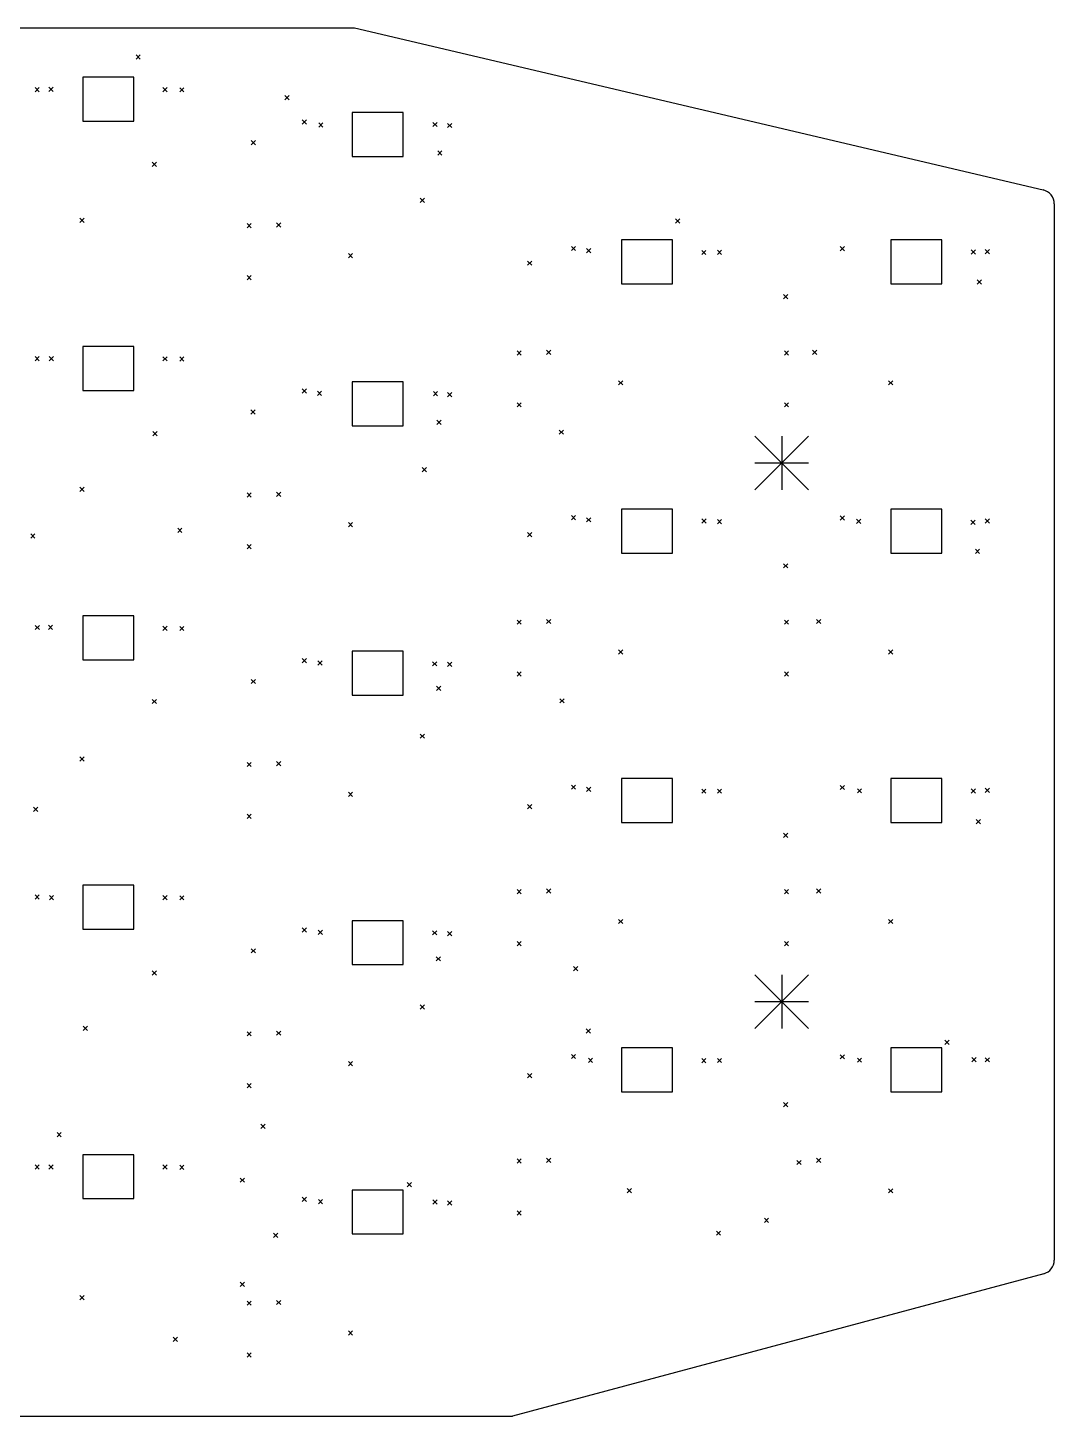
# Model space of a CAD drawing. Extents: x 80 to 226, y -171 to -35.
# Drawn here: x 152.9 to 225.6, y -133.4 to -35.2 of the extents above; entities that cross this region are included whole.
import ezdxf

# ---------------------------------------------------------------- set-up
doc = ezdxf.new("R2010")
doc.units = 0
doc.layers.add('BLACK', color=7, linetype='CONTINUOUS')

msp = doc.modelspace()

# ---------------------------------------------------------------- linework, layer by layer
at = {"layer": 'BLACK', "linetype": 'CONTINUOUS'}
for p, q in [((149.0972, -35.2491), (176.0472, -35.2491)), ((176.0472, -35.2491), (224.757209, -46.721203)), ((160.603119, -37.175), (160.903119, -37.475)), ((160.903119, -37.175), (160.603119, -37.475)), ((156.85, -38.751), (156.85, -41.851)), ((160.45, -38.751), (156.85, -38.751)), ((160.45, -41.851), (160.45, -38.751)), ((153.460002, -39.474), (153.760002, -39.774)), ((153.760002, -39.474), (153.460002, -39.774)), ((154.434227, -39.449213), (154.734227, -39.749213)), ((154.734227, -39.449213), (154.434227, -39.749213)), ((162.500012, -39.479978), (162.800012, -39.779978)), ((162.800012, -39.479978), (162.500012, -39.779978)), ((163.695008, -39.487999), (163.995008, -39.787999)), ((163.995008, -39.487999), (163.695008, -39.787999)), ((171.134045, -40.047423), (171.434045, -40.347423)), ((171.434045, -40.047423), (171.134045, -40.347423)), ((156.85, -41.851), (160.45, -41.851)), ((172.348998, -41.76), (172.648998, -42.06)), ((172.648998, -41.76), (172.348998, -42.06)), ((173.522506, -41.977494), (173.822506, -42.277494)), ((173.822506, -41.977494), (173.522506, -42.277494)), ((175.9, -41.251), (175.9, -44.351)), ((179.5, -41.251), (175.9, -41.251)), ((179.5, -44.351), (179.5, -41.251)), ((181.597788, -41.942139), (181.897788, -42.242139)), ((181.897788, -41.942139), (181.597788, -42.242139)), ((182.632, -42.014), (182.932, -42.314)), ((182.932, -42.014), (182.632, -42.314)), ((168.757, -43.23199), (169.057, -43.53199)), ((169.057, -43.23199), (168.757, -43.53199)), ((181.93912, -43.961641), (182.23912, -44.261641)), ((182.23912, -43.961641), (181.93912, -44.261641)), ((161.75, -44.75), (162.05, -45.05)), ((162.05, -44.75), (161.75, -45.05)), ((175.9, -44.351), (179.5, -44.351)), ((180.7, -47.3), (181, -47.6)), ((181, -47.3), (180.7, -47.6)), ((225.55, -47.6995), (225.55, -122.407)), ((156.624, -48.711), (156.924, -49.011)), ((156.924, -48.711), (156.624, -49.011)), ((170.542, -49.054), (170.842, -49.354)), ((170.842, -49.054), (170.542, -49.354)), ((198.76662, -48.768), (199.06662, -49.068)), ((199.06662, -48.768), (198.76662, -49.068)), ((168.456001, -49.102), (168.756001, -49.402)), ((168.756001, -49.102), (168.456001, -49.402)), ((191.398499, -50.709501), (191.698499, -51.009501)), ((191.698499, -50.709501), (191.398499, -51.009501)), ((192.472667, -50.864429), (192.772667, -51.164429)), ((192.772667, -50.864429), (192.472667, -51.164429)), ((194.95, -50.251), (194.95, -53.351)), ((198.55, -50.251), (194.95, -50.251)), ((198.55, -53.351), (198.55, -50.251)), ((200.612362, -50.993646), (200.912362, -51.293646)), ((200.912362, -50.993646), (200.612362, -51.293646)), ((201.726002, -50.987998), (202.026002, -51.287998)), ((202.026002, -50.987998), (201.726002, -51.287998)), ((210.416, -50.729998), (210.716, -51.029998)), ((210.716, -50.729998), (210.416, -51.029998)), ((214, -50.251), (214, -53.351)), ((217.6, -50.251), (214, -50.251)), ((217.6, -53.351), (217.6, -50.251)), ((219.677288, -50.962639), (219.977288, -51.262639)), ((219.977288, -50.962639), (219.677288, -51.262639)), ((220.673998, -50.94), (220.973998, -51.24)), ((220.973998, -50.94), (220.673998, -51.24)), ((175.623999, -51.211), (175.923999, -51.511)), ((175.923999, -51.211), (175.623999, -51.511)), ((188.295001, -51.75052), (188.595001, -52.05052)), ((188.595001, -51.75052), (188.295001, -52.05052)), ((168.456, -52.769), (168.756, -53.069)), ((168.756, -52.769), (168.456, -53.069)), ((194.95, -53.351), (198.55, -53.351)), ((214, -53.351), (217.6, -53.351)), ((220.102619, -53.07814), (220.402619, -53.37814)), ((220.402619, -53.07814), (220.102619, -53.37814)), ((206.406, -54.117), (206.706, -54.417)), ((206.706, -54.117), (206.406, -54.417)), ((156.850001, -57.801), (156.850001, -60.901)), ((160.450001, -57.801), (156.850001, -57.801)), ((160.450001, -60.901), (160.450001, -57.801)), ((153.460002, -58.5105), (153.760002, -58.8105)), ((153.760002, -58.5105), (153.460002, -58.8105)), ((154.462929, -58.507211), (154.762929, -58.807211)), ((154.762929, -58.507211), (154.462929, -58.807211)), ((162.500012, -58.516478), (162.800012, -58.816478)), ((162.800012, -58.516478), (162.500012, -58.816478)), ((163.695008, -58.524499), (163.995008, -58.824499)), ((163.995008, -58.524499), (163.695008, -58.824499)), ((187.556, -58.102001), (187.856, -58.402001)), ((187.856, -58.102001), (187.556, -58.402001)), ((189.641999, -58.054), (189.941999, -58.354)), ((189.941999, -58.054), (189.641999, -58.354)), ((206.4655, -58.102), (206.7655, -58.402)), ((206.7655, -58.102), (206.4655, -58.402)), ((208.45, -58.05), (208.75, -58.35)), ((208.75, -58.05), (208.45, -58.35)), ((172.348998, -60.7965), (172.648998, -61.0965)), ((172.648998, -60.7965), (172.348998, -61.0965)), ((175.9, -60.301), (175.9, -63.401)), ((179.5, -60.301), (175.9, -60.301)), ((179.5, -63.401), (179.5, -60.301)), ((194.724, -60.211001), (195.024, -60.511001)), ((195.024, -60.211001), (194.724, -60.511001)), ((213.823999, -60.211), (214.123999, -60.511)), ((214.123999, -60.211), (213.823999, -60.511)), ((156.850001, -60.901), (160.450001, -60.901)), ((173.427119, -60.955381), (173.727119, -61.255381)), ((173.727119, -60.955381), (173.427119, -61.255381)), ((181.63239, -60.97013), (181.93239, -61.27013)), ((181.93239, -60.97013), (181.63239, -61.27013)), ((182.632, -61.0505), (182.932, -61.3505)), ((182.932, -61.0505), (182.632, -61.3505)), ((187.556, -61.769), (187.856, -62.069)), ((187.856, -61.769), (187.556, -62.069)), ((206.4655, -61.769), (206.7655, -62.069)), ((206.7655, -61.769), (206.4655, -62.069)), ((168.73112, -62.26849), (169.03112, -62.56849)), ((169.03112, -62.26849), (168.73112, -62.56849)), ((161.8, -63.8), (162.1, -64.1)), ((162.1, -63.8), (161.8, -64.1)), ((175.9, -63.401), (179.5, -63.401)), ((181.87562, -63.01164), (182.17562, -63.31164)), ((182.17562, -63.01164), (181.87562, -63.31164)), ((190.53912, -63.70264), (190.83912, -64.00264)), ((190.83912, -63.70264), (190.53912, -64.00264)), ((204.375, -64.125), (208.175, -67.925)), ((208.175, -64.125), (204.375, -67.925)), ((206.275, -64.125), (206.275, -67.925)), ((180.85, -66.35), (181.15, -66.65)), ((181.15, -66.35), (180.85, -66.65)), ((204.375, -66.025), (208.175, -66.025)), ((156.624, -67.7475), (156.924, -68.0475)), ((156.924, -67.7475), (156.624, -68.0475)), ((168.456001, -68.1385), (168.756001, -68.4385)), ((168.756001, -68.1385), (168.456001, -68.4385)), ((170.542, -68.0905), (170.842, -68.3905)), ((170.842, -68.0905), (170.542, -68.3905)), ((194.95, -69.300999), (194.95, -72.400999)), ((198.55, -69.300999), (194.95, -69.300999)), ((198.55, -72.400999), (198.55, -69.300999)), ((214, -69.301), (214, -72.401)), ((217.6, -69.301), (214, -69.301)), ((217.6, -72.401), (217.6, -69.301)), ((163.55, -70.65), (163.85, -70.95)), ((163.85, -70.65), (163.55, -70.95)), ((175.624, -70.2475), (175.924, -70.5475)), ((175.924, -70.2475), (175.624, -70.5475)), ((191.398499, -69.746001), (191.698499, -70.046001)), ((191.698499, -69.746001), (191.398499, -70.046001)), ((192.472666, -69.900929), (192.772666, -70.200929)), ((192.772666, -69.900929), (192.472666, -70.200929)), ((200.627288, -69.978497), (200.927288, -70.278497)), ((200.927288, -69.978497), (200.627288, -70.278497)), ((201.726002, -70.024498), (202.026002, -70.324498)), ((202.026002, -70.024498), (201.726002, -70.324498)), ((210.416, -69.766498), (210.716, -70.066498)), ((210.716, -69.766498), (210.416, -70.066498)), ((211.571643, -70.002903), (211.871643, -70.302903)), ((211.871643, -70.002903), (211.571643, -70.302903)), ((219.65738, -70.073879), (219.95738, -70.373879)), ((219.95738, -70.073879), (219.65738, -70.373879)), ((220.673998, -69.9765), (220.973998, -70.2765)), ((220.973998, -69.9765), (220.673998, -70.2765)), ((153.15, -71.05), (153.45, -71.35)), ((153.45, -71.05), (153.15, -71.35)), ((188.295, -70.9564), (188.595, -71.2564)), ((188.595, -70.9564), (188.295, -71.2564)), ((168.456, -71.8055), (168.756, -72.1055)), ((168.756, -71.8055), (168.456, -72.1055)), ((194.95, -72.400999), (198.55, -72.400999)), ((214, -72.401), (217.6, -72.401)), ((219.97562, -72.12814), (220.27562, -72.42814)), ((220.27562, -72.12814), (219.97562, -72.42814)), ((206.406, -73.153501), (206.706, -73.453501)), ((206.706, -73.153501), (206.406, -73.453501)), ((153.467333, -77.517333), (153.767333, -77.817333)), ((153.767333, -77.517333), (153.467333, -77.817333)), ((154.399813, -77.504093), (154.699813, -77.804093)), ((154.699813, -77.504093), (154.399813, -77.804093)), ((156.85, -76.851), (156.85, -79.951)), ((160.45, -76.851), (156.85, -76.851)), ((160.45, -79.951), (160.45, -76.851)), ((187.556, -77.1385), (187.856, -77.4385)), ((187.856, -77.1385), (187.556, -77.4385)), ((189.642, -77.0905), (189.942, -77.3905)), ((189.942, -77.0905), (189.642, -77.3905)), ((206.4655, -77.1385), (206.7655, -77.4385)), ((206.7655, -77.1385), (206.4655, -77.4385)), ((208.742001, -77.0905), (209.042001, -77.3905)), ((209.042001, -77.0905), (208.742001, -77.3905)), ((162.500012, -77.579979), (162.800012, -77.879979)), ((162.800012, -77.579979), (162.500012, -77.879979)), ((163.695008, -77.587997), (163.995008, -77.887997)), ((163.995008, -77.587997), (163.695008, -77.887997)), ((175.9, -79.351001), (175.9, -82.451001)), ((179.5, -79.351001), (175.9, -79.351001)), ((179.5, -82.451001), (179.5, -79.351001)), ((194.724, -79.247501), (195.024, -79.547501)), ((195.024, -79.247501), (194.724, -79.547501)), ((213.824, -79.2475), (214.124, -79.5475)), ((214.124, -79.2475), (213.824, -79.5475)), ((156.85, -79.951), (160.45, -79.951)), ((172.348998, -79.860001), (172.648998, -80.160001)), ((172.648998, -79.860001), (172.348998, -80.160001)), ((173.464598, -80.018879), (173.764598, -80.318879)), ((173.764598, -80.018879), (173.464598, -80.318879)), ((181.577287, -80.082639), (181.877287, -80.382639)), ((181.877287, -80.082639), (181.577287, -80.382639)), ((182.632, -80.114), (182.932, -80.414)), ((182.932, -80.114), (182.632, -80.414)), ((168.757, -81.33199), (169.057, -81.63199)), ((169.057, -81.33199), (168.757, -81.63199)), ((187.555999, -80.8055), (187.855999, -81.1055)), ((187.855999, -80.8055), (187.555999, -81.1055)), ((206.4655, -80.8055), (206.7655, -81.1055)), ((206.7655, -80.8055), (206.4655, -81.1055)), ((175.9, -82.451001), (179.5, -82.451001)), ((181.85912, -81.82264), (182.15912, -82.12264)), ((182.15912, -81.82264), (181.85912, -82.12264)), ((161.75, -82.75), (162.05, -83.05)), ((162.05, -82.75), (161.75, -83.05)), ((190.58912, -82.70264), (190.88912, -83.00264)), ((190.88912, -82.70264), (190.58912, -83.00264)), ((180.7, -85.2), (181, -85.5)), ((181, -85.2), (180.7, -85.5)), ((156.624001, -86.811), (156.924001, -87.111)), ((156.924001, -86.811), (156.624001, -87.111)), ((168.456, -87.202), (168.756, -87.502)), ((168.756, -87.202), (168.456, -87.502)), ((170.542, -87.154), (170.842, -87.454)), ((170.842, -87.154), (170.542, -87.454)), ((194.95, -88.351), (194.95, -91.451)), ((198.55, -88.351), (194.95, -88.351)), ((198.55, -91.451), (198.55, -88.351)), ((214, -88.351), (214, -91.451)), ((217.6, -88.351), (214, -88.351)), ((217.6, -91.451), (217.6, -88.351)), ((175.624, -89.311), (175.924, -89.611)), ((175.924, -89.311), (175.624, -89.611)), ((191.398499, -88.809501), (191.698499, -89.109501)), ((191.698499, -88.809501), (191.398499, -89.109501)), ((192.472666, -88.964429), (192.772666, -89.264429)), ((192.772666, -88.964429), (192.472666, -89.264429)), ((200.612362, -89.093647), (200.912362, -89.393647)), ((200.912362, -89.093647), (200.612362, -89.393647)), ((201.726002, -89.087998), (202.026002, -89.387998)), ((202.026002, -89.087998), (201.726002, -89.387998)), ((210.416, -88.829998), (210.716, -89.129998)), ((210.716, -88.829998), (210.416, -89.129998)), ((211.622712, -89.066401), (211.922712, -89.366401)), ((211.922712, -89.066401), (211.622712, -89.366401)), ((219.677288, -89.07264), (219.977288, -89.37264)), ((219.977288, -89.07264), (219.677288, -89.37264)), ((220.673998, -89.04), (220.973998, -89.34)), ((220.973998, -89.04), (220.673998, -89.34)), ((188.295001, -90.18834), (188.595001, -90.48834)), ((188.595001, -90.18834), (188.295001, -90.48834)), ((153.35, -90.375), (153.65, -90.675)), ((153.65, -90.375), (153.35, -90.675)), ((168.456, -90.869), (168.756, -91.169)), ((168.756, -90.869), (168.456, -91.169)), ((220.03912, -91.24164), (220.33912, -91.54164)), ((220.33912, -91.24164), (220.03912, -91.54164)), ((194.95, -91.451), (198.55, -91.451)), ((206.406, -92.217001), (206.706, -92.517001)), ((206.706, -92.217001), (206.406, -92.517001)), ((214, -91.451), (217.6, -91.451)), ((156.85, -95.901), (156.85, -99.001)), ((160.45, -95.901), (156.85, -95.901)), ((160.45, -99.001), (160.45, -95.901)), ((187.556, -96.202001), (187.856, -96.502001)), ((187.856, -96.202001), (187.556, -96.502001)), ((189.641999, -96.154), (189.941999, -96.454)), ((189.941999, -96.154), (189.641999, -96.454)), ((206.4655, -96.202), (206.7655, -96.502)), ((206.7655, -96.202), (206.4655, -96.502)), ((208.742, -96.154), (209.042, -96.454)), ((209.042, -96.154), (208.742, -96.454)), ((153.460002, -96.574664), (153.760002, -96.874664)), ((153.760002, -96.574664), (153.460002, -96.874664)), ((154.472712, -96.620711), (154.772712, -96.920711)), ((154.772712, -96.620711), (154.472712, -96.920711)), ((162.500012, -96.629979), (162.800012, -96.929979)), ((162.800012, -96.629979), (162.500012, -96.929979)), ((163.695008, -96.637997), (163.995008, -96.937997)), ((163.995008, -96.637997), (163.695008, -96.937997)), ((156.85, -99.001), (160.45, -99.001)), ((172.348997, -98.91), (172.648997, -99.21)), ((172.648997, -98.91), (172.348997, -99.21)), ((173.488452, -99.06888), (173.788452, -99.36888)), ((173.788452, -99.06888), (173.488452, -99.36888)), ((175.9, -98.401001), (175.9, -101.501001)), ((179.5, -98.401001), (175.9, -98.401001)), ((179.5, -101.501001), (179.5, -98.401001)), ((181.57912, -99.11264), (181.87912, -99.41264)), ((181.87912, -99.11264), (181.57912, -99.41264)), ((182.632, -99.164), (182.932, -99.464)), ((182.932, -99.164), (182.632, -99.464)), ((194.724, -98.310999), (195.024, -98.610999)), ((195.024, -98.310999), (194.724, -98.610999)), ((213.824001, -98.311), (214.124001, -98.611)), ((214.124001, -98.311), (213.824001, -98.611)), ((187.556, -99.869), (187.856, -100.169)), ((187.856, -99.869), (187.556, -100.169)), ((206.4655, -99.869), (206.7655, -100.169)), ((206.7655, -99.869), (206.4655, -100.169)), ((168.757, -100.38199), (169.057, -100.68199)), ((169.057, -100.38199), (168.757, -100.68199)), ((181.82912, -100.95264), (182.12912, -101.25264)), ((182.12912, -100.95264), (181.82912, -101.25264)), ((161.75, -101.95), (162.05, -102.25)), ((162.05, -101.95), (161.75, -102.25)), ((175.9, -101.501001), (179.5, -101.501001)), ((191.55, -101.65), (191.85, -101.95)), ((191.85, -101.65), (191.55, -101.95)), ((204.375, -102.225), (208.175, -106.025)), ((208.175, -102.225), (204.375, -106.025)), ((206.275, -102.225), (206.275, -106.025)), ((180.7, -104.35), (181, -104.65)), ((181, -104.35), (180.7, -104.65)), ((204.375, -104.125), (208.175, -104.125)), ((156.87363, -105.861), (157.17363, -106.161)), ((157.17363, -105.861), (156.87363, -106.161)), ((192.45, -106.05), (192.75, -106.35)), ((192.75, -106.05), (192.45, -106.35)), ((168.456, -106.252), (168.756, -106.552)), ((168.756, -106.252), (168.456, -106.552)), ((170.542, -106.204), (170.842, -106.504)), ((170.842, -106.204), (170.542, -106.504)), ((217.816619, -106.86264), (218.116619, -107.16264)), ((218.116619, -106.86264), (217.816619, -107.16264)), ((191.398499, -107.859501), (191.698499, -108.159501)), ((191.698499, -107.859501), (191.398499, -108.159501)), ((194.95, -107.401), (194.95, -110.501)), ((198.55, -107.401), (194.95, -107.401)), ((198.55, -110.501), (198.55, -107.401)), ((210.416, -107.879998), (210.716, -108.179998)), ((210.716, -107.879998), (210.416, -108.179998)), ((214, -107.401), (214, -110.501)), ((217.6, -107.401), (214, -107.401)), ((217.6, -110.501), (217.6, -107.401)), ((175.624, -108.361001), (175.924, -108.661001)), ((175.924, -108.361001), (175.624, -108.661001)), ((192.599998, -108.13264), (192.899998, -108.43264)), ((192.899998, -108.13264), (192.599998, -108.43264)), ((200.612362, -108.143647), (200.912362, -108.443647)), ((200.912362, -108.143647), (200.612362, -108.443647)), ((201.726002, -108.137998), (202.026002, -108.437998)), ((202.026002, -108.137998), (201.726002, -108.437998)), ((211.622711, -108.116401), (211.922711, -108.416401)), ((211.922711, -108.116401), (211.622711, -108.416401)), ((219.717788, -108.072639), (220.017788, -108.372639)), ((220.017788, -108.072639), (219.717788, -108.372639)), ((220.673998, -108.09), (220.973998, -108.39)), ((220.973998, -108.09), (220.673998, -108.39)), ((168.456, -109.919), (168.756, -110.219)), ((168.756, -109.919), (168.456, -110.219)), ((188.295, -109.20532), (188.595, -109.50532)), ((188.595, -109.20532), (188.295, -109.50532)), ((194.95, -110.501), (198.55, -110.501)), ((214, -110.501), (217.6, -110.501)), ((206.406001, -111.267), (206.706001, -111.567)), ((206.706001, -111.267), (206.406001, -111.567)), ((169.42962, -112.79564), (169.72962, -113.09564)), ((169.72962, -112.79564), (169.42962, -113.09564)), ((155.01512, -113.38415), (155.31512, -113.68415)), ((155.31512, -113.38415), (155.01512, -113.68415)), ((153.460002, -115.674), (153.760002, -115.974)), ((153.760002, -115.674), (153.460002, -115.974)), ((154.434813, -115.6698), (154.734813, -115.9698)), ((154.734813, -115.6698), (154.434813, -115.9698)), ((156.85, -114.951), (156.85, -118.051)), ((160.45, -114.951), (156.85, -114.951)), ((160.45, -118.051), (160.45, -114.951)), ((162.500002, -115.679976), (162.800002, -115.979976)), ((162.800002, -115.679976), (162.500002, -115.979976)), ((163.695008, -115.687998), (163.995008, -115.987998)), ((163.995008, -115.687998), (163.695008, -115.987998)), ((187.555999, -115.252), (187.855999, -115.552)), ((187.855999, -115.252), (187.555999, -115.552)), ((189.641999, -115.204), (189.941999, -115.504)), ((189.941999, -115.204), (189.641999, -115.504)), ((207.345, -115.355), (207.645, -115.655)), ((207.645, -115.355), (207.345, -115.655)), ((208.742, -115.204), (209.042, -115.504)), ((209.042, -115.204), (208.742, -115.504)), ((167.96912, -116.60564), (168.26912, -116.90564)), ((168.26912, -116.60564), (167.96912, -116.90564)), ((175.9, -117.450999), (175.9, -120.550999)), ((179.5, -117.450999), (175.9, -117.450999)), ((179.5, -120.550999), (179.5, -117.450999)), ((179.78012, -116.92314), (180.08012, -117.22314)), ((180.08012, -116.92314), (179.78012, -117.22314)), ((195.35, -117.35), (195.65, -117.65)), ((195.65, -117.35), (195.35, -117.65)), ((213.824, -117.361), (214.124, -117.661)), ((214.124, -117.361), (213.824, -117.661)), ((156.85, -118.051), (160.45, -118.051)), ((172.348997, -117.96), (172.648997, -118.26)), ((172.648997, -117.96), (172.348997, -118.26)), ((173.498451, -118.11888), (173.798451, -118.41888)), ((173.798451, -118.11888), (173.498451, -118.41888)), ((181.596671, -118.143755), (181.896671, -118.443755)), ((181.896671, -118.143755), (181.596671, -118.443755)), ((182.632, -118.214001), (182.932, -118.514001)), ((182.932, -118.214001), (182.632, -118.514001)), ((187.556, -118.919001), (187.856, -119.219001)), ((187.856, -118.919001), (187.556, -119.219001)), ((205.05, -119.45), (205.35, -119.75)), ((205.35, -119.45), (205.05, -119.75)), ((170.335, -120.504999), (170.635, -120.804999)), ((170.635, -120.504999), (170.335, -120.804999)), ((175.9, -120.550999), (179.5, -120.550999)), ((201.65, -120.35), (201.95, -120.65)), ((201.95, -120.35), (201.65, -120.65)), ((224.80938, -123.372775), (187.225, -133.4495)), ((167.96912, -123.97164), (168.26912, -124.27164)), ((168.26912, -123.97164), (167.96912, -124.27164)), ((156.624, -124.911), (156.924, -125.211)), ((156.924, -124.911), (156.624, -125.211)), ((168.456, -125.302), (168.756, -125.602)), ((168.756, -125.302), (168.456, -125.602)), ((170.542, -125.254), (170.842, -125.554)), ((170.842, -125.254), (170.542, -125.554)), ((175.624, -127.411001), (175.924, -127.711001)), ((175.924, -127.411001), (175.624, -127.711001)), ((163.23912, -127.85264), (163.53912, -128.15264)), ((163.53912, -127.85264), (163.23912, -128.15264)), ((168.456, -128.969), (168.756, -129.269)), ((168.756, -128.969), (168.456, -129.269)), ((138.251328, -133.4495), (187.225, -133.4495))]:
    msp.add_line(p, q, dxfattribs=at)
at = {"layer": 'BLACK'}
for centre, radius, start, end in [((224.5496, -47.6999), 1.000475, 0.02290915, 78.02349747), ((224.5504, -122.4073), 0.9996, -74.98440064, 0.01719561)]:
    msp.add_arc(centre, radius, start, end, dxfattribs=at)

doc.saveas('drawing.dxf')
